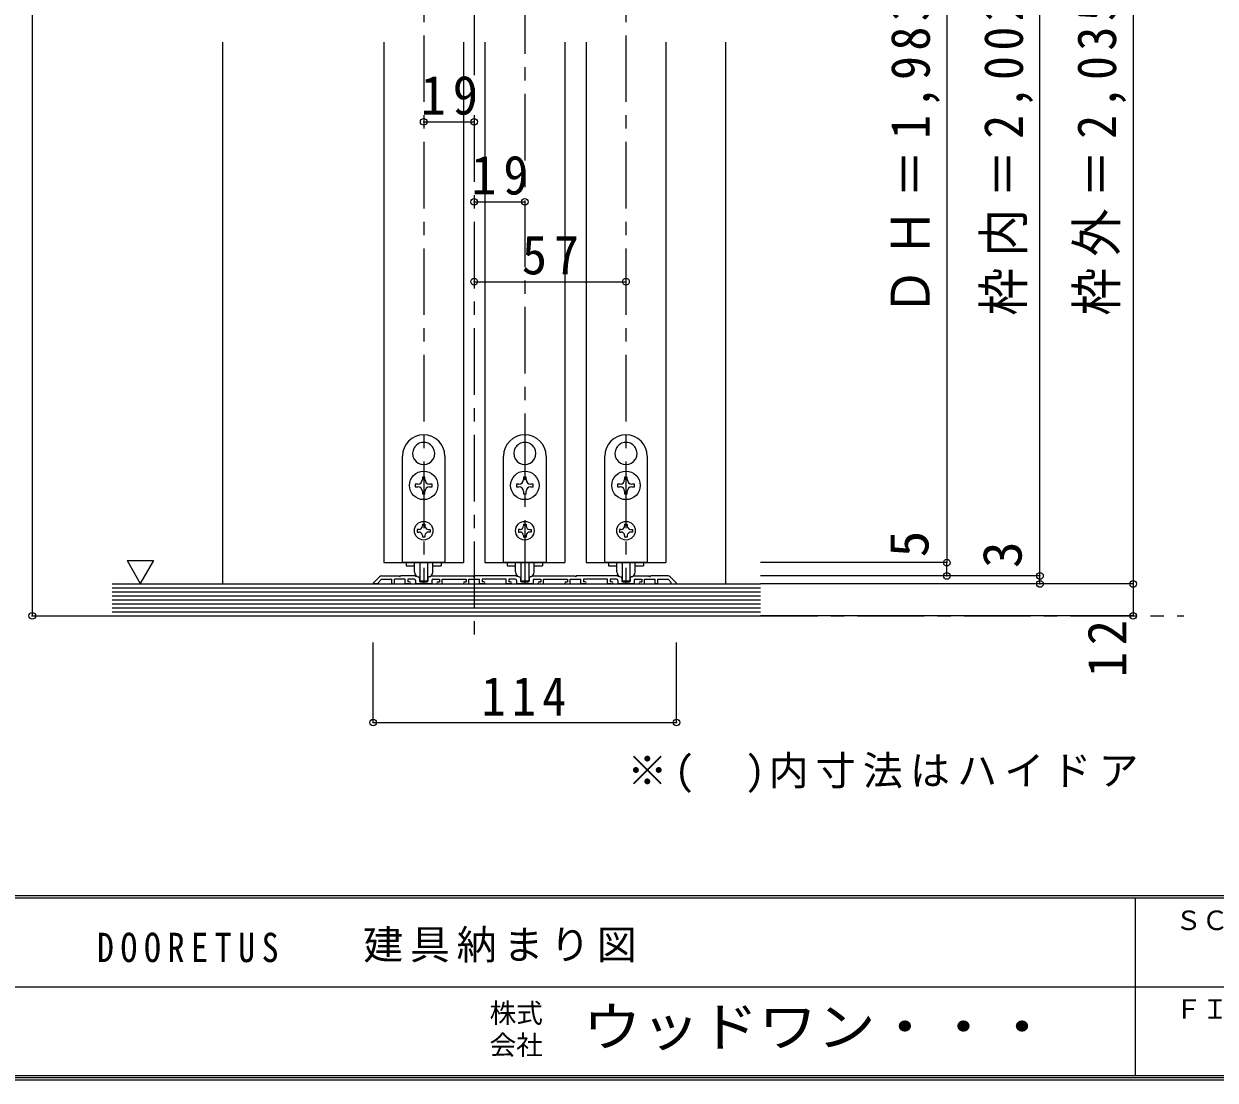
# Model space of a CAD drawing. Units: millimetres at full size, sheet at 1:5. Extents: x -973 to 977, y -718 to 696.
# Drawn here: x 57.5 to 505, y -700.8 to -304.2 of the extents above; entities that cross this region are included whole.
import ezdxf
from ezdxf.enums import TextEntityAlignment as Align

# ---------------------------------------------------------------- set-up
doc = ezdxf.new("R2010")
doc.units = ezdxf.units.MM
doc.header["$LTSCALE"] = 5
doc.header["$PDMODE"] = 32
doc.header["$PDSIZE"] = 2.5
doc.linetypes.add('CHAIN1', pattern=[8, 5, -1, 1, -1])
for name, color, linetype in [('0-1_通り芯', 4, 'CHAIN1'), ('0-3_仕上げ', 2, 'Continuous'), ('0-4_枠', 3, 'Continuous'), ('0-6_扉', 6, 'Continuous'), ('0-7_金物', 7, 'Continuous'), ('0-A_文字', 7, 'Continuous'), ('0-B_寸法', 7, 'Continuous'), ('F-0_補助線', 7, 'Continuous'), ('F-1_枠', 6, 'Continuous'), ('F-A_文字', 7, 'Continuous')]:
    doc.layers.add(name, color=color, linetype=linetype)
doc.styles.add('ＭＳ ゴシック', font='')
doc.styles.get('ＭＳ ゴシック').set_extended_font_data('MS Gothic')

msp = doc.modelspace()

# ---------------------------------------------------------------- linework, layer by layer
at = {"layer": '0-1_通り芯'}
for p, q in [((226.714, -18.5), (226.714, -536.5)), ((90.714, -526.5), (493.214, -526.5)), ((90.714, -526.5), (493.214, -526.5))]:
    msp.add_line(p, q, dxfattribs=at)
at = {"layer": '0-3_仕上げ'}
for p, q in [((90.714, -514.5), (334.214, -514.5)), ((90.714, -526.5), (334.214, -526.5))]:
    msp.add_line(p, q, dxfattribs=at)
at = {"layer": '0-3_仕上げ', "color": 7}
for p, q in [((90.714, -516), (334.214, -516)), ((90.714, -517.5), (334.214, -517.5)), ((90.714, -519), (334.214, -519)), ((90.714, -520.5), (334.214, -520.5)), ((90.714, -522), (334.214, -522)), ((90.714, -523.5), (334.214, -523.5)), ((90.714, -525), (334.214, -525))]:
    msp.add_line(p, q, dxfattribs=at)
at = {"layer": '0-4_枠', "color": 4}
for p, q in [((132.214, -514.5), (132.214, -311)), ((321.214, -514.5), (321.214, -311))]:
    msp.add_line(p, q, dxfattribs=at)
at = {"layer": '0-6_扉'}
for p, q in [((192.714, -311), (192.714, -506.5)), ((222.714, -311), (222.714, -506.5)), ((230.714, -311), (230.714, -506.5)), ((260.714, -311), (260.714, -506.5)), ((268.714, -311), (268.714, -506.5)), ((298.714, -311), (298.714, -506.5)), ((192.714, -506.5), (222.714, -506.5)), ((230.714, -506.5), (260.714, -506.5)), ((268.714, -506.5), (298.714, -506.5))]:
    msp.add_line(p, q, dxfattribs=at)
at = {"layer": '0-7_金物'}
for p, q in [((207.615, -461.351), (207.714, -461.45)), ((207.813, -461.351), (207.714, -461.45)), ((245.615, -461.351), (245.714, -461.45)), ((245.813, -461.351), (245.714, -461.45)), ((283.615, -461.351), (283.714, -461.45)), ((283.813, -461.351), (283.714, -461.45)), ((199.714, -506.5), (199.714, -466.5)), ((204.072, -467.489), (204.207, -467.525)), ((204.171, -467.66), (204.207, -467.525)), ((211.357, -467.489), (211.222, -467.525)), ((211.258, -467.66), (211.222, -467.525)), ((215.714, -466.5), (215.714, -506.5)), ((237.714, -506.5), (237.714, -466.5)), ((242.072, -467.489), (242.207, -467.525)), ((242.171, -467.66), (242.207, -467.525)), ((249.357, -467.489), (249.222, -467.525)), ((249.258, -467.66), (249.222, -467.525)), ((253.714, -466.5), (253.714, -506.5)), ((275.714, -506.5), (275.714, -466.5)), ((280.072, -467.489), (280.207, -467.525)), ((280.171, -467.66), (280.207, -467.525)), ((287.357, -467.489), (287.222, -467.525)), ((287.258, -467.66), (287.222, -467.525)), ((291.714, -466.5), (291.714, -506.5)), ((205.514, -477), (204.564, -477)), ((204.564, -477), (204.564, -478)), ((204.564, -478), (205.514, -478)), ((207.214, -474.35), (207.214, -475.3)), ((208.214, -474.35), (207.214, -474.35)), ((208.214, -475.3), (208.214, -474.35)), ((210.864, -477), (209.914, -477)), ((209.914, -478), (210.864, -478)), ((210.864, -478), (210.864, -477)), ((243.514, -477), (242.564, -477)), ((242.564, -477), (242.564, -478)), ((242.564, -478), (243.514, -478)), ((245.214, -474.35), (245.214, -475.3)), ((246.214, -474.35), (245.214, -474.35)), ((246.214, -475.3), (246.214, -474.35)), ((248.864, -477), (247.914, -477)), ((247.914, -478), (248.864, -478)), ((248.864, -478), (248.864, -477)), ((281.514, -477), (280.564, -477)), ((280.564, -477), (280.564, -478)), ((280.564, -478), (281.514, -478)), ((283.214, -474.35), (283.214, -475.3)), ((284.214, -474.35), (283.214, -474.35)), ((284.214, -475.3), (284.214, -474.35)), ((286.864, -477), (285.914, -477)), ((285.914, -478), (286.864, -478)), ((286.864, -478), (286.864, -477)), ((208.214, -480.65), (208.214, -479.7)), ((246.214, -480.65), (246.214, -479.7)), ((284.214, -480.65), (284.214, -479.7)), ((207.214, -492.1), (208.214, -492.1)), ((207.214, -492.1), (207.214, -492.7)), ((208.214, -492.1), (208.214, -492.7)), ((245.214, -492.1), (246.214, -492.1)), ((245.214, -492.1), (245.214, -492.7)), ((246.214, -492.1), (246.214, -492.7)), ((283.214, -492.1), (284.214, -492.1)), ((283.214, -492.1), (283.214, -492.7)), ((284.214, -492.1), (284.214, -492.7)), ((205.914, -494), (205.314, -494)), ((205.314, -494), (205.314, -495)), ((205.314, -495), (205.914, -495)), ((207.214, -496.3), (207.214, -496.9)), ((208.214, -496.3), (208.214, -496.9)), ((209.514, -494), (210.114, -494)), ((243.914, -494), (243.314, -494)), ((243.314, -494), (243.314, -495)), ((243.314, -495), (243.914, -495)), ((245.214, -496.3), (245.214, -496.9)), ((246.214, -496.3), (246.214, -496.9)), ((247.514, -494), (248.114, -494)), ((281.914, -494), (281.314, -494)), ((281.314, -494), (281.314, -495)), ((281.314, -495), (281.914, -495)), ((283.214, -496.3), (283.214, -496.9)), ((284.214, -496.3), (284.214, -496.9)), ((285.514, -494), (286.114, -494)), ((208.214, -496.9), (207.214, -496.9)), ((246.214, -496.9), (245.214, -496.9)), ((284.214, -496.9), (283.214, -496.9)), ((215.714, -506.5), (199.714, -506.5)), ((201.114, -506.5), (201.114, -507.7)), ((201.114, -507.7), (204.247, -507.7)), ((204.214, -509.921), (204.214, -506.5)), ((206.214, -506.5), (206.214, -513.121)), ((209.214, -506.5), (209.214, -513.112)), ((211.182, -507.7), (214.314, -507.7)), ((211.214, -509.921), (211.214, -506.5)), ((214.314, -506.5), (214.314, -507.7)), ((253.714, -506.5), (237.714, -506.5)), ((239.114, -506.5), (239.114, -507.7)), ((239.114, -507.7), (242.247, -507.7)), ((242.214, -509.921), (242.214, -506.5)), ((244.214, -506.5), (244.214, -513.121)), ((247.214, -506.5), (247.214, -513.112)), ((249.182, -507.7), (252.314, -507.7)), ((249.214, -509.921), (249.214, -506.5)), ((252.314, -506.5), (252.314, -507.7)), ((291.714, -506.5), (275.714, -506.5)), ((277.114, -506.5), (277.114, -507.7)), ((277.114, -507.7), (280.247, -507.7)), ((280.214, -509.921), (280.214, -506.5)), ((282.214, -506.5), (282.214, -513.121)), ((285.214, -506.5), (285.214, -513.112)), ((287.182, -507.7), (290.314, -507.7)), ((287.214, -509.921), (287.214, -506.5)), ((290.314, -506.5), (290.314, -507.7)), ((208.914, -513.421), (206.514, -513.421)), ((246.914, -513.421), (244.514, -513.421)), ((284.914, -513.421), (282.514, -513.421))]:
    msp.add_line(p, q, dxfattribs=at)
at = {"layer": '0-7_金物', "color": 3}
for p, q in [((191.139, -511.793), (188.773, -514.159)), ((190.514, -514.5), (188.914, -514.5)), ((190.714, -513.914), (191.928, -512.7)), ((190.714, -514.3), (190.714, -513.914)), ((191.928, -512.7), (195.714, -512.7)), ((195.714, -514.2), (195.714, -512.7)), ((196.014, -514.5), (196.414, -514.5)), ((196.714, -514.2), (196.714, -512.7)), ((204.486, -511.5), (199.014, -511.5)), ((202.314, -514.5), (201.014, -514.5)), ((202.314, -513.7), (201.714, -513.7)), ((204.614, -513.2), (204.614, -514.2)), ((204.639, -511.524), (205.768, -511.888)), ((210.514, -514.5), (204.914, -514.5)), ((206.114, -512.364), (206.114, -513.4)), ((206.414, -513.7), (209.014, -513.7)), ((209.314, -512.364), (209.314, -513.4)), ((210.789, -511.524), (209.661, -511.888)), ((210.814, -513.2), (210.814, -514.2)), ((210.943, -511.5), (226.414, -511.5)), ((211.314, -512.7), (213.714, -512.7)), ((213.114, -513.7), (213.714, -513.7)), ((213.114, -514.5), (214.414, -514.5)), ((213.714, -512.7), (213.714, -513.7)), ((214.714, -512.7), (223.714, -512.7)), ((214.714, -514.2), (214.714, -512.7)), ((223.114, -513.7), (223.714, -513.7)), ((223.114, -514.5), (224.414, -514.5)), ((223.714, -512.7), (223.714, -513.7)), ((224.714, -512.7), (228.714, -512.7)), ((224.714, -514.2), (224.714, -512.7)), ((226.714, -511.8), (226.414, -511.5)), ((227.014, -511.5), (226.714, -511.8)), ((242.486, -511.5), (227.014, -511.5)), ((228.714, -514.2), (228.714, -512.7)), ((230.314, -514.5), (229.014, -514.5)), ((230.314, -513.7), (229.714, -513.7)), ((240.314, -514.5), (239.014, -514.5)), ((240.314, -513.7), (239.714, -513.7)), ((242.614, -513.2), (242.614, -514.2)), ((242.639, -511.524), (243.768, -511.888)), ((248.514, -514.5), (242.914, -514.5)), ((244.114, -512.364), (244.114, -513.4)), ((244.414, -513.7), (247.014, -513.7)), ((247.314, -512.364), (247.314, -513.4)), ((248.789, -511.524), (247.661, -511.888)), ((248.814, -513.2), (248.814, -514.2)), ((248.943, -511.5), (264.414, -511.5)), ((249.314, -512.7), (251.714, -512.7)), ((251.114, -513.7), (251.714, -513.7)), ((251.114, -514.5), (252.414, -514.5)), ((251.714, -512.7), (251.714, -513.7)), ((252.714, -512.7), (261.714, -512.7)), ((252.714, -514.2), (252.714, -512.7)), ((261.114, -513.7), (261.714, -513.7)), ((261.114, -514.5), (262.414, -514.5)), ((261.714, -512.7), (261.714, -513.7)), ((262.714, -512.7), (266.714, -512.7)), ((262.714, -514.2), (262.714, -512.7)), ((264.714, -511.8), (264.414, -511.5)), ((265.014, -511.5), (264.714, -511.8)), ((280.486, -511.5), (265.014, -511.5)), ((266.714, -514.2), (266.714, -512.7)), ((268.314, -514.5), (267.014, -514.5)), ((268.314, -513.7), (267.714, -513.7)), ((278.314, -514.5), (277.014, -514.5)), ((278.314, -513.7), (277.714, -513.7)), ((280.614, -513.2), (280.614, -514.2)), ((280.639, -511.524), (281.768, -511.888)), ((286.514, -514.5), (280.914, -514.5)), ((282.114, -512.364), (282.114, -513.4)), ((282.414, -513.7), (285.014, -513.7)), ((285.314, -512.364), (285.314, -513.4)), ((286.789, -511.524), (285.661, -511.888)), ((286.814, -513.2), (286.814, -514.2)), ((286.943, -511.5), (292.414, -511.5)), ((287.314, -512.7), (289.714, -512.7)), ((289.114, -513.7), (289.714, -513.7)), ((289.114, -514.5), (290.414, -514.5)), ((289.714, -512.7), (289.714, -513.7)), ((290.714, -512.7), (294.714, -512.7)), ((290.714, -514.2), (290.714, -512.7)), ((292.714, -511.8), (292.414, -511.5)), ((293.014, -511.5), (292.714, -511.8)), ((299.583, -511.5), (293.014, -511.5)), ((294.714, -514.2), (294.714, -512.7)), ((295.414, -514.5), (295.014, -514.5)), ((295.714, -512.7), (299.5, -512.7)), ((295.714, -514.2), (295.714, -512.7)), ((300.29, -511.793), (302.656, -514.159)), ((300.914, -514.5), (302.514, -514.5))]:
    msp.add_line(p, q, dxfattribs=at)
at = {"layer": '0-7_金物'}
for points in [[(207.214, -479.7), (207.214, -480.65), (208.214, -480.65)], [(245.214, -479.7), (245.214, -480.65), (246.214, -480.65)], [(283.214, -479.7), (283.214, -480.65), (284.214, -480.65)], [(210.114, -494), (210.114, -495), (209.514, -495)], [(248.114, -494), (248.114, -495), (247.514, -495)], [(286.114, -494), (286.114, -495), (285.514, -495)]]:
    msp.add_lwpolyline(points, dxfattribs=at)
at = {"layer": '0-7_金物', "color": 3}
for points in [[(191.846, -511.5), (198.414, -511.5), (198.714, -511.8), (199.014, -511.5)], [(200.714, -514.2), (200.714, -512.7), (196.714, -512.7)], [(204.114, -512.7), (201.714, -512.7), (201.714, -513.7)], [(238.714, -514.2), (238.714, -512.7), (229.714, -512.7), (229.714, -513.7)], [(242.114, -512.7), (239.714, -512.7), (239.714, -513.7)], [(276.714, -514.2), (276.714, -512.7), (267.714, -512.7), (267.714, -513.7)], [(280.114, -512.7), (277.714, -512.7), (277.714, -513.7)], [(300.714, -514.3), (300.714, -513.914), (299.5, -512.7)]]:
    msp.add_lwpolyline(points, dxfattribs=at)
at = {"layer": '0-7_金物'}
for centre, radius in [((207.714, -477.5), 5.35), ((245.714, -477.5), 5.35), ((283.714, -477.5), 5.35), ((207.714, -494.5), 3.5), ((245.714, -494.5), 3.5), ((283.714, -494.5), 3.5)]:
    msp.add_circle(centre, radius, dxfattribs=at)
for centre, radius, start, end in [((207.714, -466.5), 8, 0, 180), ((245.714, -466.5), 8, 0, 180), ((283.714, -466.5), 8, 0, 180), ((207.714, -465.5), 4.15, 91.3645, 208.6355), ((207.714, -465.5), 4.15, 331.3645, 88.6355), ((245.714, -465.5), 4.15, 91.3645, 208.6355), ((245.714, -465.5), 4.15, 331.3645, 88.6355), ((283.714, -465.5), 4.15, 91.3645, 208.6355), ((283.714, -465.5), 4.15, 331.3645, 88.6355), ((207.714, -465.5), 4.15, 211.3645, 328.6355), ((245.714, -465.5), 4.15, 211.3645, 328.6355), ((283.714, -465.5), 4.15, 211.3645, 328.6355), ((205.514, -475.3), 1.7, 270, 0), ((205.514, -479.7), 1.7, 0, 90), ((209.914, -475.3), 1.7, 180, 270), ((209.914, -479.7), 1.7, 90, 180), ((243.514, -475.3), 1.7, 270, 0), ((243.514, -479.7), 1.7, 0, 90), ((247.914, -475.3), 1.7, 180, 270), ((247.914, -479.7), 1.7, 90, 180), ((281.514, -475.3), 1.7, 270, 0), ((281.514, -479.7), 1.7, 0, 90), ((285.914, -475.3), 1.7, 180, 270), ((285.914, -479.7), 1.7, 90, 180), ((205.914, -492.7), 1.3, 270, 0), ((205.914, -496.3), 1.3, 0, 90), ((209.514, -492.7), 1.3, 180, 270), ((209.514, -496.3), 1.3, 90, 180), ((243.914, -492.7), 1.3, 270, 0), ((243.914, -496.3), 1.3, 0, 90), ((247.514, -492.7), 1.3, 180, 270), ((247.514, -496.3), 1.3, 90, 180), ((281.914, -492.7), 1.3, 270, 0), ((281.914, -496.3), 1.3, 0, 90), ((285.514, -492.7), 1.3, 180, 270), ((285.514, -496.3), 1.3, 90, 180), ((206.214, -509.921), 2, 180, 264.78409), ((209.214, -509.921), 2, 275.21591, 0), ((244.214, -509.921), 2, 180, 264.78409), ((247.214, -509.921), 2, 275.21591, 0), ((282.214, -509.921), 2, 180, 264.78409), ((285.214, -509.921), 2, 275.21591, 0), ((206.014, -512.112), 0.2, 0, 84.78409), ((206.514, -513.121), 0.3, 180, 270), ((208.914, -513.121), 0.3, 270, 0), ((209.414, -512.112), 0.2, 95.21591, 180), ((244.014, -512.112), 0.2, 0, 84.78409), ((244.514, -513.121), 0.3, 180, 270), ((246.914, -513.121), 0.3, 270, 0), ((247.414, -512.112), 0.2, 95.21591, 180), ((282.014, -512.112), 0.2, 0, 84.78409), ((282.514, -513.121), 0.3, 180, 270), ((284.914, -513.121), 0.3, 270, 0), ((285.414, -512.112), 0.2, 95.21591, 180)]:
    msp.add_arc(centre, radius, start, end, dxfattribs=at)
at = {"layer": '0-7_金物', "color": 3}
for centre, radius, start, end in [((188.914, -514.3), 0.2, 135, 270), ((190.514, -514.3), 0.2, 270, 0), ((191.846, -512.5), 1, 90, 135), ((196.014, -514.2), 0.3, 180, 270), ((196.414, -514.2), 0.3, 270, 0), ((201.014, -514.2), 0.3, 180, 270), ((202.314, -514.1), 0.4, 0, 90), ((202.314, -514.1), 0.4, 270, 0), ((204.114, -513.2), 0.5, 0, 90), ((204.486, -512), 0.5, 72.1213, 90), ((204.914, -514.2), 0.3, 180, 270), ((205.614, -512.364), 0.5, 0, 72.1213), ((206.414, -513.4), 0.3, 180, 270), ((209.014, -513.4), 0.3, 270, 0), ((209.814, -512.364), 0.5, 107.8787, 180), ((210.514, -514.2), 0.3, 270, 0), ((210.943, -512), 0.5, 90, 107.8787), ((211.314, -513.2), 0.5, 90, 180), ((213.114, -514.1), 0.4, 90, 180), ((213.114, -514.1), 0.4, 180, 270), ((214.414, -514.2), 0.3, 270, 0), ((223.114, -514.1), 0.4, 90, 180), ((223.114, -514.1), 0.4, 180, 270), ((224.414, -514.2), 0.3, 270, 0), ((229.014, -514.2), 0.3, 180, 270), ((230.314, -514.1), 0.4, 0, 90), ((230.314, -514.1), 0.4, 270, 0), ((239.014, -514.2), 0.3, 180, 270), ((240.314, -514.1), 0.4, 0, 90), ((240.314, -514.1), 0.4, 270, 0), ((242.114, -513.2), 0.5, 0, 90), ((242.486, -512), 0.5, 72.1213, 90), ((242.914, -514.2), 0.3, 180, 270), ((243.614, -512.364), 0.5, 0, 72.1213), ((244.414, -513.4), 0.3, 180, 270), ((247.014, -513.4), 0.3, 270, 0), ((247.814, -512.364), 0.5, 107.8787, 180), ((248.514, -514.2), 0.3, 270, 0), ((248.943, -512), 0.5, 90, 107.8787), ((249.314, -513.2), 0.5, 90, 180), ((251.114, -514.1), 0.4, 90, 180), ((251.114, -514.1), 0.4, 180, 270), ((252.414, -514.2), 0.3, 270, 0), ((261.114, -514.1), 0.4, 90, 180), ((261.114, -514.1), 0.4, 180, 270), ((262.414, -514.2), 0.3, 270, 0), ((267.014, -514.2), 0.3, 180, 270), ((268.314, -514.1), 0.4, 0, 90), ((268.314, -514.1), 0.4, 270, 0), ((277.014, -514.2), 0.3, 180, 270), ((278.314, -514.1), 0.4, 0, 90), ((278.314, -514.1), 0.4, 270, 0), ((280.114, -513.2), 0.5, 0, 90), ((280.486, -512), 0.5, 72.1213, 90), ((280.914, -514.2), 0.3, 180, 270), ((281.614, -512.364), 0.5, 0, 72.1213), ((282.414, -513.4), 0.3, 180, 270), ((285.014, -513.4), 0.3, 270, 0), ((285.814, -512.364), 0.5, 107.8787, 180), ((286.514, -514.2), 0.3, 270, 0), ((286.943, -512), 0.5, 90, 107.8787), ((287.314, -513.2), 0.5, 90, 180), ((289.114, -514.1), 0.4, 90, 180), ((289.114, -514.1), 0.4, 180, 270), ((290.414, -514.2), 0.3, 270, 0), ((295.014, -514.2), 0.3, 180, 270), ((295.414, -514.2), 0.3, 270, 0), ((299.583, -512.5), 1, 45, 90), ((300.914, -514.3), 0.2, 180, 270), ((302.514, -514.3), 0.2, 270, 45)]:
    msp.add_arc(centre, radius, start, end, dxfattribs=at)
at = {"layer": '0-A_文字'}
msp.add_line((96.279, -505.686), (101.279, -514.347), dxfattribs=at)
msp.add_lwpolyline([(96.279, -505.686), (106.279, -505.686), (101.279, -514.347)], dxfattribs=at)
at = {"layer": '0-B_寸法', "color": 4}
for p, q in [((60.714, -68.5), (60.714, -526.5)), ((439.214, -511.5), (439.214, -76.5)), ((474.214, -76.5), (474.214, -526.5)), ((404.214, -106.5), (404.214, -506.5)), ((207.714, -341), (226.714, -341)), ((226.714, -371), (245.714, -371)), ((226.714, -401), (283.714, -401)), ((404.214, -506.5), (334.214, -506.5)), ((404.214, -511.5), (404.214, -506.5)), ((439.214, -511.5), (334.214, -511.5)), ((404.214, -511.5), (334.214, -511.5)), ((474.214, -514.5), (334.214, -514.5)), ((439.214, -514.5), (439.214, -511.5)), ((60.714, -526.5), (90.714, -526.5)), ((474.214, -526.5), (334.214, -526.5)), ((188.714, -566.5), (188.714, -536.5)), ((302.714, -566.5), (302.714, -536.5)), ((188.714, -566.5), (302.714, -566.5))]:
    msp.add_line(p, q, dxfattribs=at)
at = {"layer": '0-B_寸法', "color": 4, "linetype": 'CHAIN1'}
for p, q in [((207.714, -68.5), (207.714, -514.5)), ((283.714, -68.5), (283.714, -514.5)), ((245.714, -90.5), (245.714, -514.5))]:
    msp.add_line(p, q, dxfattribs=at)
at = {"layer": '0-B_寸法'}
for p in [(207.714, -341), (226.714, -341), (226.714, -371), (245.714, -371), (226.714, -401), (283.714, -401), (404.214, -506.5), (404.214, -511.5), (439.214, -511.5), (439.214, -514.5), (474.214, -514.5), (60.714, -526.5), (474.214, -526.5), (188.714, -566.5), (302.714, -566.5)]:
    msp.add_point(p, dxfattribs=at)
at = {"layer": 'F-1_枠'}
for p, q in [((976.653, -631.667), (-973.347, -631.667)), ((976.653, -632.5), (-973.347, -632.5)), ((474.986, -632.5), (474.986, -699.167)), ((1.653, -665.833), (974.986, -665.834)), ((976.653, -699.167), (-973.347, -699.167)), ((976.653, -700), (-973.347, -700)), ((976.653, -700.833), (-973.347, -700.833))]:
    msp.add_line(p, q, dxfattribs=at)

# ---------------------------------------------------------------- texts
at = {"layer": '0-A_文字', "insert": (284.214, -592.997), "char_height": 11, "attachment_point": 7, "style": 'ＭＳ ゴシック'}
msp.add_mtext('\\T1.18;※(\u3000)内寸法はハイドア', dxfattribs=at)
at = {"layer": '0-B_寸法', "style": 'ＭＳ ゴシック'}
for s, p in [('5', (401.714, -504.5)), ('3', (436.714, -508.5))]:
    msp.add_text(s, height=14.66, rotation=90, dxfattribs=at).set_placement(p, align=Align.BOTTOM_LEFT)
at = {"layer": '0-B_寸法', "char_height": 14.66, "attachment_point": 7, "rotation": 90, "style": 'ＭＳ ゴシック'}
for s, insert in [('\\T1.23;\\W0.9;ＤＨ＝1,983\\~(2,183)', (401.714, -413.75)), ('\\T1.23;\\W0.9;枠内＝2,002\\~(2,202)', (436.714, -413.75)), ('\\T1.23;\\W0.9;枠外＝2,035\\~(2,235)', (471.714, -413.75)), ('\\T1.27;\\W0.95;12', (471.714, -549.544))]:
    msp.add_mtext(s, dxfattribs=dict(at, insert=insert))
at = {"layer": '0-B_寸法', "char_height": 14.66, "attachment_point": 7, "style": 'ＭＳ ゴシック'}
for s, insert in [('\\T1.27;\\W0.95;19', (206.589, -338.5)), ('\\T1.27;\\W0.95;19', (225.589, -368.5)), ('\\T1.27;\\W0.95;57', (244.589, -398.5)), ('\\T1.27;\\W0.9;114', (229.464, -564))]:
    msp.add_mtext(s, dxfattribs=dict(at, insert=insert))
at = {"layer": 'F-0_補助線', "char_height": 11, "attachment_point": 7, "style": 'ＭＳ ゴシック'}
for s, insert in [('\\T1.17;建具納まり図', (184.986, -656.667)), ('\\T1.39;\\W0.85;DOORETUS', (84.986, -656.667))]:
    msp.add_mtext(s, dxfattribs=dict(at, insert=insert))
at = {"layer": 'F-A_文字', "style": 'ＭＳ ゴシック'}
for s, p in [('ＳＣＡＬＥ', (489.986, -646.667)), ('株式', (232.486, -681.5)), ('ＦＩＬＥ', (489.986, -680)), ('会社', (232.486, -693.5))]:
    msp.add_text(s, height=7.331, dxfattribs=at).set_placement(p, align=Align.BOTTOM_LEFT)
at = {"layer": 'F-A_文字', "style": 'ＭＳ ゴシック', "width": 1.1}
msp.add_text('ウッドワン・・・', height=14.66, dxfattribs=at).set_placement((267.486, -692.5), align=Align.BOTTOM_LEFT)

doc.saveas('drawing.dxf')
